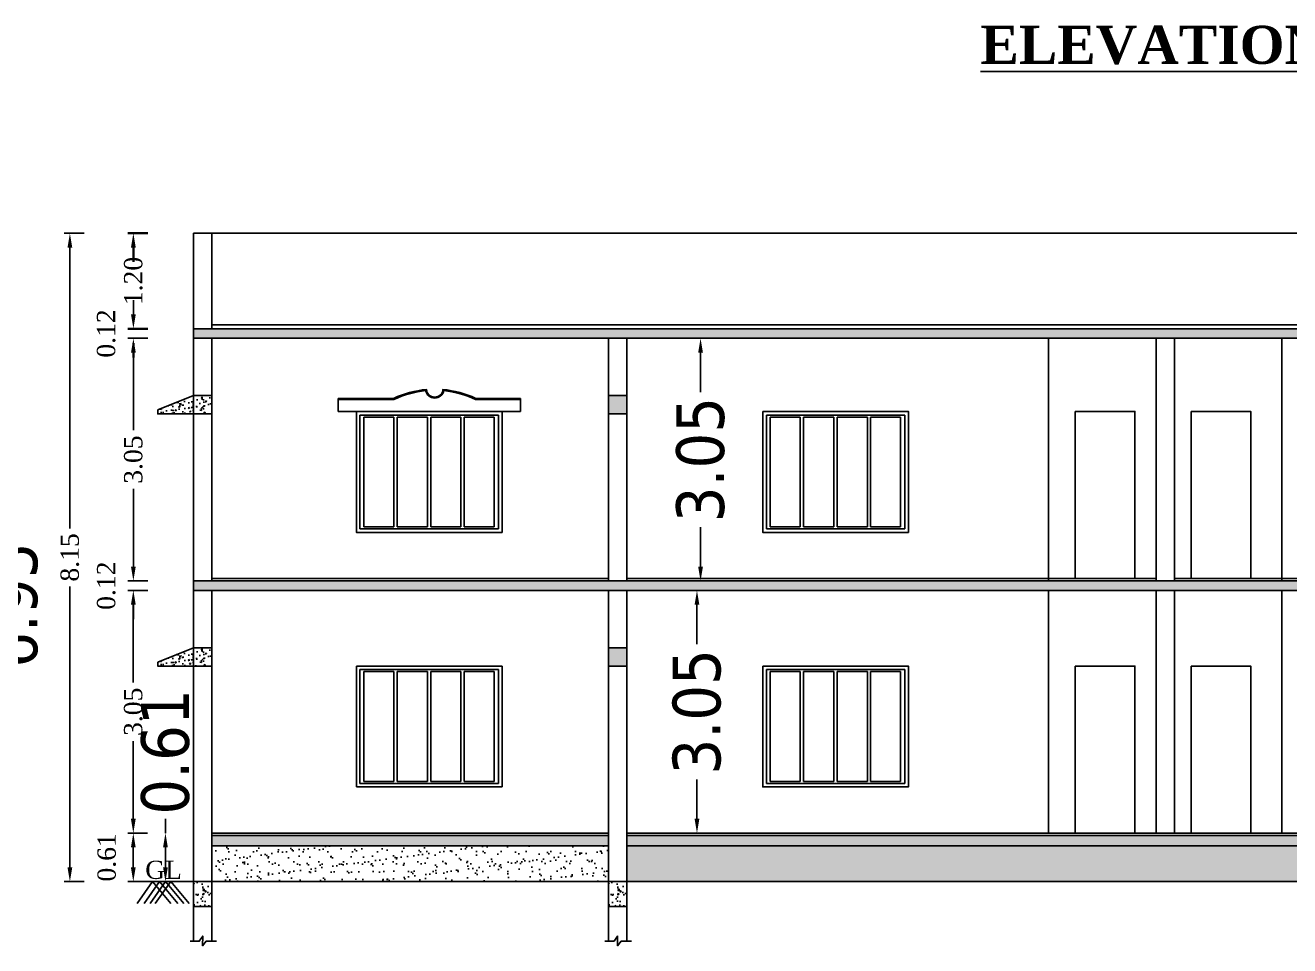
# Model space of a CAD drawing. Header units: metres. Extents: x 17422 to 45078, y -24482 to 1021.
# Drawn here: x 44939.5 to 44955.39, y -24420.69 to -24409.12 of the extents above; entities that cross this region are included whole.
import ezdxf

# ---------------------------------------------------------------- set-up
doc = ezdxf.new("R2010")
doc.units = ezdxf.units.M
doc.header["$MEASUREMENT"] = 0
doc.header["$PDMODE"] = 34
doc.linetypes.add('HIDDEN', pattern=[0.375, 0.25, -0.125])
for name, color, linetype in [('0 @ 1', 7, 'Continuous'), ('BLK_1_FLR_0_REGULAR_ROOM_1', 3, 'Continuous'), ('BLK_1_FLR_0_REGULAR_ROOM_1 @ 1', 3, 'Continuous'), ('BLK_1_FLR_1_REGULAR_ROOM_1', 3, 'Continuous'), ('BLK_1_FLR_1_REGULAR_ROOM_1 @ 1', 3, 'Continuous'), ('BLK_1_HT_OF_BLDG', 5, 'Continuous'), ('BLK_1_HT_OF_BLDG @ 1', 5, 'Continuous'), ('BLK_1_PLINTH_HEIGHT', 7, 'Continuous'), ('BLK_1_PLINTH_HEIGHT @ 1', 7, 'Continuous')]:
    doc.layers.add(name, color=color, linetype=linetype)
doc.styles.add('CODE', font='tahoma.ttf', dxfattribs={"height": 0.6})
doc.styles.add('plan9', font='times.ttf', dxfattribs={"height": 9})
doc.styles.get("Standard").update_dxf_attribs({"font": 'times.ttf', "height": 0.23})
doc.dimstyles.new('OUTER', dxfattribs={"dimscale": 0, "dimtxt": 0.3, "dimasz": 0.18, "dimexe": 0.18, "dimexo": 0.0625, "dimgap": 0.09, "dimtad": 0, "dimzin": 0, "dimdsep": 46, "dimtxsty": 'CODE', "dimcen": 0.09, "dimse1": 1, "dimse2": 1, "dimclrd": 256, "dimclrt": 6, "dimadec": 0, "dimazin": 0, "dimtfac": 1, "dimtofl": 0, "dimtmove": 0, "dimatfit": 3, "dimfxl": 0, "dimtolj": 1, "dimtzin": 0, "dimarcsym": 0})
pattern_1 = [(50, (-1726.51783, -844.85389), (0.182165655, -0.01593742975), [0.0190480727, -0.20952880006]), (355, (-1726.51783, -844.85389), (-0.03523927326, 0.19103747295), [0.0152384582, -0.16762304005]), (100.45144446, (-1726.50265, -844.85521), (0.1469263812, 0.17510004124), [0.01618837084, -0.1780720793]), (46.1842, (-1726.51783, -844.8031), (0.2710518732, -0.042037644), [0.0285721091, -0.3142932001]), (96.6356355, (-1726.49524, -844.8066), (0.2373801163, 0.2474010928), [0.02428257, -0.2671082693]), (351.184164, (-1726.51783, -844.8031), (0.2373801161, 0.2474010926), [0.0228576873, -0.2514345603]), (21, (-1726.49243, -844.81579), (0.15159905258, -0.10225485217), [0.0190480727, -0.20952880006]), (326, (-1726.49243, -844.81579), (0.06179584186, 0.18416947733), [0.0152384582, -0.16762304005]), (71.45144474, (-1726.4798, -844.82431), (0.2133948926, 0.08191462476), [0.01618837033, -0.1780720793]), (37.5, (-1726.51783, -844.853885), (0.00308829078, 0.08454648453), [0, -0.16559124562, 0, -0.17016278308, 0, -0.1682579758]), (7.5, (-1726.51783, -844.853885), (0.06681290244, 0.10017043966), [0, -0.09701818378, 0, -0.16178163107, 0, -0.06412851153]), (327.5, (-1726.57447, -844.853885), (0.13557718121, -0.00572835783), [0, -0.06349357577, 0, -0.19809995642, 0, -0.2628634037]), (317.5, (-1726.59986, -844.85389), (0.14811430094, 0.02542409312), [0, -0.0825416485, 0, -0.131558689, 0, -0.18667111278])]
pattern_2 = [(37.5, (-1726.51783, -844.85389), (-0.0062993358, 0.1926823769), [0, -0.152, 0, -0.17, 0, -0.1625]), (7.5, (-1726.51783, -844.85389), (0.1769776705, 0.2822146065), [0, -0.082, 0, -0.137, 0, -0.0525]), (327.5, (-1726.64083, -844.85389), (0.3114141862, 0.00056590535), [0, -0.05, 0, -0.18, 0, -0.235]), (317.5, (-1726.64083, -844.85389), (0.3006126605, 0.0877675565), [0, -0.025, 0, -0.118, 0, -0.135])]
pattern_3 = [(50, (-1726.51783, -841.68389), (0.182165655, -0.01593742975), [0.0190480727, -0.20952880006]), (355, (-1726.51783, -841.68389), (-0.03523927326, 0.19103747295), [0.0152384582, -0.16762304005]), (100.45144446, (-1726.50265, -841.68521), (0.1469263812, 0.17510004124), [0.01618837084, -0.1780720793]), (46.1842, (-1726.51783, -841.6331), (0.2710518732, -0.042037644), [0.0285721091, -0.3142932001]), (96.6356355, (-1726.49524, -841.6366), (0.2373801163, 0.2474010928), [0.02428257, -0.2671082693]), (351.184164, (-1726.51783, -841.6331), (0.2373801161, 0.2474010926), [0.0228576873, -0.2514345603]), (21, (-1726.49243, -841.64579), (0.15159905258, -0.10225485217), [0.0190480727, -0.20952880006]), (326, (-1726.49243, -841.64579), (0.06179584186, 0.18416947733), [0.0152384582, -0.16762304005]), (71.45144474, (-1726.4798, -841.65431), (0.2133948926, 0.08191462476), [0.01618837033, -0.1780720793]), (37.5, (-1726.51783, -841.683885), (0.00308829078, 0.08454648453), [0, -0.16559124562, 0, -0.17016278308, 0, -0.1682579758]), (7.5, (-1726.51783, -841.683885), (0.06681290244, 0.10017043966), [0, -0.09701818378, 0, -0.16178163107, 0, -0.06412851153]), (327.5, (-1726.57447, -841.683885), (0.13557718121, -0.00572835783), [0, -0.06349357577, 0, -0.19809995642, 0, -0.2628634037]), (317.5, (-1726.59986, -841.68389), (0.14811430094, 0.02542409312), [0, -0.0825416485, 0, -0.131558689, 0, -0.18667111278])]

# ---------------------------------------------------------------- blocks, each defined once
blk = doc.blocks.new('*D179')
at = {"color": 0, "linetype": 'HIDDEN', "lineweight": -2}
for p, q in [((44940.238, -24411.738), (44939.878, -24411.738)), ((44940.238, -24419.888), (44939.878, -24419.888))]:
    blk.add_line(p, q, dxfattribs=at)
at = {"color": 0, "lineweight": -2}
for p, q in [((44940.058, -24411.918), (44940.058, -24415.448)), ((44940.058, -24419.708), (44940.058, -24416.179))]:
    blk.add_line(p, q, dxfattribs=at)
at = {"color": 0, "lineweight": 30}
for points in [[(44940.028, -24411.918), (44940.088, -24411.918), (44940.058, -24411.738)], [(44940.028, -24419.708), (44940.088, -24419.708), (44940.058, -24419.888)]]:
    blk.add_solid(points, dxfattribs=at)
at = {"layer": 'Defpoints', "color": 0, "lineweight": 30}
for p in [(44941.613, -24411.738), (44940.058, -24419.888), (44941.613, -24419.888)]:
    blk.add_point(p, dxfattribs=at)
at = {"color": 0, "lineweight": 30, "insert": (44940.058, -24415.813), "char_height": 0.23, "attachment_point": 5, "rotation": 90}
blk.add_mtext('\\A1;8.15', dxfattribs=at)
blk = doc.blocks.new('*D180')
at = {"color": 0, "linetype": 'HIDDEN', "lineweight": -2}
for p, q in [((44941.035, -24419.278), (44940.675, -24419.278)), ((44941.035, -24419.888), (44940.675, -24419.888))]:
    blk.add_line(p, q, dxfattribs=at)
at = {"color": 0, "lineweight": -2}
blk.add_line((44940.855, -24419.458), (44940.855, -24419.708), dxfattribs=at)
at = {"color": 0, "lineweight": 30}
for points in [[(44940.825, -24419.458), (44940.885, -24419.458), (44940.855, -24419.278)], [(44940.825, -24419.708), (44940.885, -24419.708), (44940.855, -24419.888)]]:
    blk.add_solid(points, dxfattribs=at)
at = {"layer": 'Defpoints', "color": 0, "lineweight": 30}
for p in [(44941.843, -24419.278), (44940.855, -24419.888), (44941.843, -24419.888)]:
    blk.add_point(p, dxfattribs=at)
at = {"color": 0, "lineweight": 30, "insert": (44940.522, -24419.583), "char_height": 0.23, "attachment_point": 5, "rotation": 90}
blk.add_mtext('\\A1;0.61', dxfattribs=at)
blk = doc.blocks.new('*D181')
at = {"color": 0, "linetype": 'HIDDEN', "lineweight": -2}
for p, q in [((44941.035, -24416.228), (44940.675, -24416.228)), ((44941.035, -24419.278), (44940.675, -24419.278))]:
    blk.add_line(p, q, dxfattribs=at)
at = {"color": 0, "lineweight": -2}
for p, q in [((44940.855, -24416.408), (44940.855, -24417.384)), ((44940.855, -24419.098), (44940.855, -24418.122))]:
    blk.add_line(p, q, dxfattribs=at)
at = {"color": 0, "lineweight": 30}
for points in [[(44940.825, -24416.408), (44940.885, -24416.408), (44940.855, -24416.228)], [(44940.825, -24419.098), (44940.885, -24419.098), (44940.855, -24419.278)]]:
    blk.add_solid(points, dxfattribs=at)
at = {"layer": 'Defpoints', "color": 0, "lineweight": 30}
for p in [(44940.855, -24416.228), (44941.843, -24416.228), (44941.843, -24419.278)]:
    blk.add_point(p, dxfattribs=at)
at = {"color": 0, "lineweight": 30, "insert": (44940.855, -24417.753), "char_height": 0.23, "attachment_point": 5, "rotation": 90}
blk.add_mtext('\\A1;3.05', dxfattribs=at)
blk = doc.blocks.new('*D182')
at = {"color": 0, "lineweight": -2}
for p, q in [((44940.856, -24415.928), (44940.856, -24415.748)), ((44940.856, -24416.408), (44940.856, -24416.588))]:
    blk.add_line(p, q, dxfattribs=at)
at = {"color": 0, "linetype": 'HIDDEN', "lineweight": -2}
for p, q in [((44941.036, -24416.108), (44940.676, -24416.108)), ((44941.036, -24416.228), (44940.676, -24416.228))]:
    blk.add_line(p, q, dxfattribs=at)
at = {"color": 0, "lineweight": 30}
for points in [[(44940.826, -24415.928), (44940.886, -24415.928), (44940.856, -24416.108)], [(44940.826, -24416.408), (44940.886, -24416.408), (44940.856, -24416.228)]]:
    blk.add_solid(points, dxfattribs=at)
at = {"layer": 'Defpoints', "color": 0, "lineweight": 30}
for p in [(44940.856, -24416.108), (44941.613, -24416.108), (44941.613, -24416.228)]:
    blk.add_point(p, dxfattribs=at)
at = {"color": 0, "lineweight": 30, "insert": (44940.516, -24416.168), "char_height": 0.23, "attachment_point": 5, "rotation": 90}
blk.add_mtext('\\A1;0.12', dxfattribs=at)
blk = doc.blocks.new('*D171')
at = {"color": 0, "linetype": 'HIDDEN', "lineweight": -2}
for p, q in [((44941.036, -24413.058), (44940.676, -24413.058)), ((44941.036, -24416.108), (44940.676, -24416.108))]:
    blk.add_line(p, q, dxfattribs=at)
at = {"color": 0, "lineweight": -2}
for p, q in [((44940.856, -24413.238), (44940.856, -24414.214)), ((44940.856, -24415.928), (44940.856, -24414.952))]:
    blk.add_line(p, q, dxfattribs=at)
at = {"color": 0, "lineweight": 30}
for points in [[(44940.826, -24413.238), (44940.886, -24413.238), (44940.856, -24413.058)], [(44940.826, -24415.928), (44940.886, -24415.928), (44940.856, -24416.108)]]:
    blk.add_solid(points, dxfattribs=at)
at = {"layer": 'Defpoints', "color": 0, "lineweight": 30}
for p in [(44940.856, -24413.058), (44941.613, -24413.058), (44941.613, -24416.108)]:
    blk.add_point(p, dxfattribs=at)
at = {"color": 0, "lineweight": 30, "insert": (44940.856, -24414.583), "char_height": 0.23, "attachment_point": 5, "rotation": 90}
blk.add_mtext('\\A1;3.05', dxfattribs=at)
blk = doc.blocks.new('*D172')
at = {"color": 0, "lineweight": -2}
for p, q in [((44940.856, -24412.758), (44940.856, -24412.578)), ((44940.856, -24413.238), (44940.856, -24413.418))]:
    blk.add_line(p, q, dxfattribs=at)
at = {"color": 0, "linetype": 'HIDDEN', "lineweight": -2}
for p, q in [((44941.036, -24412.938), (44940.676, -24412.938)), ((44941.036, -24413.058), (44940.676, -24413.058))]:
    blk.add_line(p, q, dxfattribs=at)
at = {"color": 0, "lineweight": 30}
for points in [[(44940.826, -24412.758), (44940.886, -24412.758), (44940.856, -24412.938)], [(44940.826, -24413.238), (44940.886, -24413.238), (44940.856, -24413.058)]]:
    blk.add_solid(points, dxfattribs=at)
at = {"layer": 'Defpoints', "color": 0, "lineweight": 30}
for p in [(44940.856, -24412.938), (44941.613, -24412.938), (44941.613, -24413.058)]:
    blk.add_point(p, dxfattribs=at)
at = {"color": 0, "lineweight": 30, "insert": (44940.515, -24412.998), "char_height": 0.23, "attachment_point": 5, "rotation": 90}
blk.add_mtext('\\A1;0.12', dxfattribs=at)
blk = doc.blocks.new('*D196')
at = {"layer": 'BLK_1_PLINTH_HEIGHT', "lineweight": -2}
for p, q in [((44941.259, -24419.278), (44941.259, -24419.098)), ((44941.259, -24419.708), (44941.259, -24419.458))]:
    blk.add_line(p, q, dxfattribs=at)
at = {"layer": 'BLK_1_PLINTH_HEIGHT', "lineweight": 30}
for points in [[(44941.229, -24419.458), (44941.289, -24419.458), (44941.259, -24419.278)], [(44941.229, -24419.708), (44941.289, -24419.708), (44941.259, -24419.888)]]:
    blk.add_solid(points, dxfattribs=at)
at = {"layer": 'Defpoints', "color": 0, "lineweight": 30}
for p in [(44941.259, -24419.278), (44941.843, -24419.278), (44941.843, -24419.888)]:
    blk.add_point(p, dxfattribs=at)
at = {"layer": 'BLK_1_PLINTH_HEIGHT', "color": 6, "lineweight": 30, "insert": (44941.259, -24418.258), "char_height": 0.6, "attachment_point": 5, "rotation": 90, "style": 'CODE'}
blk.add_mtext('\\A1;0.61', dxfattribs=at)
blk = doc.blocks.new('*D197')
at = {"layer": 'BLK_1_HT_OF_BLDG', "lineweight": -2}
for p, q in [((44939.353, -24413.118), (44939.353, -24415.561)), ((44939.353, -24419.708), (44939.353, -24417.265))]:
    blk.add_line(p, q, dxfattribs=at)
at = {"layer": 'BLK_1_HT_OF_BLDG', "lineweight": 30}
for points in [[(44939.323, -24413.118), (44939.383, -24413.118), (44939.353, -24412.938)], [(44939.323, -24419.708), (44939.383, -24419.708), (44939.353, -24419.888)]]:
    blk.add_solid(points, dxfattribs=at)
at = {"layer": 'Defpoints', "color": 0, "lineweight": 30}
for p in [(44939.353, -24412.938), (44941.613, -24412.938), (44941.613, -24419.888)]:
    blk.add_point(p, dxfattribs=at)
at = {"layer": 'BLK_1_HT_OF_BLDG', "color": 6, "lineweight": 30, "insert": (44939.353, -24416.413), "char_height": 0.6, "attachment_point": 5, "rotation": 90, "style": 'CODE'}
blk.add_mtext('\\A1;6.95', dxfattribs=at)
blk = doc.blocks.new('*D198')
at = {"layer": 'BLK_1_FLR_0_REGULAR_ROOM_1', "lineweight": -2, "ltscale": 0.23}
for p, q in [((44947.939, -24416.408), (44947.939, -24416.904)), ((44947.939, -24419.098), (44947.939, -24418.603))]:
    blk.add_line(p, q, dxfattribs=at)
at = {"layer": 'BLK_1_FLR_0_REGULAR_ROOM_1', "lineweight": 30, "ltscale": 0.23}
for points in [[(44947.909, -24416.408), (44947.969, -24416.408), (44947.939, -24416.228)], [(44947.909, -24419.098), (44947.969, -24419.098), (44947.939, -24419.278)]]:
    blk.add_solid(points, dxfattribs=at)
at = {"layer": 'Defpoints', "color": 0, "lineweight": 30, "ltscale": 0.23}
for p in [(44947.796, -24416.228), (44947.796, -24419.278), (44947.939, -24419.278)]:
    blk.add_point(p, dxfattribs=at)
at = {"layer": 'BLK_1_FLR_0_REGULAR_ROOM_1', "color": 6, "lineweight": 0, "ltscale": 0.23, "insert": (44947.939, -24417.753), "char_height": 0.6, "attachment_point": 5, "rotation": 90, "style": 'CODE'}
blk.add_mtext('\\A1;3.05', dxfattribs=at)
blk = doc.blocks.new('*D199')
at = {"layer": 'BLK_1_FLR_1_REGULAR_ROOM_1', "lineweight": -2, "ltscale": 0.23}
for p, q in [((44947.984, -24413.238), (44947.984, -24413.734)), ((44947.984, -24415.928), (44947.984, -24415.433))]:
    blk.add_line(p, q, dxfattribs=at)
at = {"layer": 'BLK_1_FLR_1_REGULAR_ROOM_1', "lineweight": 30, "ltscale": 0.23}
for points in [[(44947.954, -24413.238), (44948.014, -24413.238), (44947.984, -24413.058)], [(44947.954, -24415.928), (44948.014, -24415.928), (44947.984, -24416.108)]]:
    blk.add_solid(points, dxfattribs=at)
at = {"layer": 'Defpoints', "color": 0, "lineweight": 30, "ltscale": 0.23}
for p in [(44947.984, -24413.058), (44947.984, -24416.108), (44947.984, -24416.108)]:
    blk.add_point(p, dxfattribs=at)
at = {"layer": 'BLK_1_FLR_1_REGULAR_ROOM_1', "color": 6, "lineweight": 0, "ltscale": 0.23, "insert": (44947.984, -24414.583), "char_height": 0.6, "attachment_point": 5, "rotation": 90, "style": 'CODE'}
blk.add_mtext('\\A1;3.05', dxfattribs=at)

msp = doc.modelspace()

# ---------------------------------------------------------------- hatches: boundary and pattern name
at = {"ltscale": 0.23}
h = msp.add_hatch(dxfattribs=at)
h.set_pattern_fill('AR-CONC', color=256, scale=0.025397, style=0)
h.set_pattern_definition(pattern_3)
h.paths.add_polyline_path([(44966.03353, -24412.93831), (44941.6131, -24412.93831), (44941.6131, -24413.05831), (44966.03353, -24413.05831)])
h = msp.add_hatch(dxfattribs=at)
h.set_pattern_fill('AR-CONC', color=256, scale=0.025397, style=0)
h.set_pattern_definition(pattern_3)
h.paths.add_polyline_path([(44941.1631, -24413.95831), (44941.6131, -24413.77831), (44941.6131, -24414.00831), (44941.1631, -24414.00831)])
h = msp.add_hatch(dxfattribs=at)
h.set_pattern_fill('AR-CONC', color=256, scale=0.025397, style=0)
h.set_pattern_definition(pattern_3)
h.paths.add_polyline_path([(44941.8431, -24413.77831), (44941.6131, -24413.77831), (44941.6131, -24414.00831), (44941.8431, -24414.00831)])
h = msp.add_hatch(dxfattribs=at)
h.set_pattern_fill('AR-CONC', color=256, scale=0.025397, style=0)
h.set_pattern_definition(pattern_3)
h.paths.add_polyline_path([(44947.05821, -24413.77831), (44946.82821, -24413.77831), (44946.82821, -24414.00831), (44947.05821, -24414.00831)])
h.paths.add_polyline_path([(44960.81842, -24413.77831), (44960.58842, -24413.77831), (44960.58842, -24414.00831), (44960.81842, -24414.00831)])
h.paths.add_polyline_path([(44966.03353, -24413.77831), (44965.80353, -24413.77831), (44965.80353, -24414.00831), (44966.03353, -24414.00831)])
h = msp.add_hatch(dxfattribs=at)
h.set_pattern_fill('AR-CONC', color=256, scale=0.025397, style=0)
h.set_pattern_definition(pattern_1)
h.paths.add_polyline_path([(44966.03353, -24416.10831), (44941.6131, -24416.10831), (44941.6131, -24416.22831), (44966.03353, -24416.22831)])
h = msp.add_hatch(dxfattribs=at)
h.set_pattern_fill('AR-CONC', color=256, scale=0.025397, style=0)
h.set_pattern_definition(pattern_1)
h.paths.add_polyline_path([(44941.1631, -24417.12831), (44941.6131, -24416.94831), (44941.6131, -24417.17831), (44941.1631, -24417.17831)])
h = msp.add_hatch(dxfattribs=at)
h.set_pattern_fill('AR-CONC', color=256, scale=0.025397, style=0)
h.set_pattern_definition(pattern_1)
h.paths.add_polyline_path([(44941.8431, -24416.94831), (44941.6131, -24416.94831), (44941.6131, -24417.17831), (44941.8431, -24417.17831)])
h = msp.add_hatch(dxfattribs=at)
h.set_pattern_fill('AR-CONC', color=256, scale=0.025397, style=0)
h.set_pattern_definition(pattern_1)
h.paths.add_polyline_path([(44947.05821, -24416.94831), (44946.82821, -24416.94831), (44946.82821, -24417.17831), (44947.05821, -24417.17831)])
h.paths.add_polyline_path([(44960.81842, -24416.94831), (44960.58842, -24416.94831), (44960.58842, -24417.17831), (44960.81842, -24417.17831)])
h.paths.add_polyline_path([(44966.03353, -24416.94831), (44965.80353, -24416.94831), (44965.80353, -24417.17831), (44966.03353, -24417.17831)])
h = msp.add_hatch(dxfattribs=at)
h.set_pattern_fill('AR-CONC', color=256, scale=0.025397, style=0)
h.set_pattern_definition(pattern_1)
h.paths.add_polyline_path([(44946.82821, -24419.30831), (44941.8431, -24419.30831), (44941.8431, -24419.43831), (44946.82821, -24419.43831)])
h = msp.add_hatch(dxfattribs=at)
h.set_pattern_fill('AR-CONC', color=256, scale=0.025397, style=0)
h.set_pattern_definition(pattern_1)
h.paths.add_polyline_path([(44953.5748, -24419.30831), (44947.05821, -24419.30831), (44947.05821, -24419.43831), (44953.5748, -24419.43831)])
h = msp.add_hatch(dxfattribs=at)
h.set_pattern_fill('AR-CONC', color=256, scale=0.025397, style=0)
h.set_pattern_definition(pattern_1)
h.paths.add_polyline_path([(44960.58842, -24419.30831), (44953.5748, -24419.30831), (44953.5748, -24419.43831), (44960.58842, -24419.43831)])
h = msp.add_hatch()
h.set_pattern_fill('AR-SAND', color=256, scale=0.1, style=0)
h.set_pattern_definition(pattern_2)
h.paths.add_polyline_path([(44946.82821, -24419.88831), (44946.82821, -24419.43831), (44941.8431, -24419.43831), (44941.8431, -24419.88831)])
h = msp.add_hatch()
h.set_pattern_fill('AR-SAND', color=256, scale=0.1, style=0)
h.set_pattern_definition(pattern_2)
h.paths.add_polyline_path([(44960.58842, -24419.88831), (44960.58842, -24419.43831), (44947.05821, -24419.43831), (44947.05821, -24419.88831)])
h = msp.add_hatch(dxfattribs=at)
h.set_pattern_fill('AR-CONC', color=256, scale=0.025397, style=0)
h.set_pattern_definition([(50, (44941.72739, -24420.04951), (0.18217, -0.01594), [0.01905, -0.20953]), (355, (44941.72739, -24420.04951), (-0.03524, 0.19104), [0.01524, -0.16762]), (100.45, (44941.74257, -24420.05084), (0.14693, 0.1751), [0.01619, -0.17807]), (46.18, (44941.72739, -24419.99872), (0.27105, -0.04204), [0.02857, -0.31429]), (96.64, (44941.74998, -24420.00222), (0.23738, 0.2474), [0.02428, -0.26711]), (351.18, (44941.7274, -24419.99872), (0.23738, 0.2474), [0.02286, -0.25143]), (21, (44941.75279, -24420.01142), (0.1516, -0.102255), [0.01905, -0.20953]), (326, (44941.75279, -24420.01142), (0.0618, 0.18417), [0.01524, -0.16762]), (71.45, (44941.76542, -24420.01994), (0.2134, 0.08191), [0.01619, -0.17807]), (37.5, (44941.72739, -24420.04951), (0.003088, 0.084546), [0, -0.165591, 0, -0.170163, 0, -0.168258]), (7.5, (44941.72739, -24420.04951), (0.066813, 0.10017), [0, -0.097018, 0, -0.161782, 0, -0.064129]), (327.5, (44941.67075, -24420.04951), (0.135577, -0.005728), [0, -0.063494, 0, -0.1981, 0, -0.262863]), (317.5, (44941.64535, -24420.04951), (0.148114, 0.025424), [0, -0.082542, 0, -0.131559, 0, -0.18667])])
h.paths.add_polyline_path([(44941.84168, -24419.89713), (44941.6131, -24419.89713), (44941.6131, -24420.20189), (44941.84168, -24420.2019)])
h = msp.add_hatch(dxfattribs=at)
h.set_pattern_fill('AR-CONC', color=256, scale=0.025397, style=0)
h.set_pattern_definition([(50, (44946.9425, -24420.04951), (0.18217, -0.01594), [0.01905, -0.20953]), (355, (44946.9425, -24420.04951), (-0.03524, 0.19104), [0.01524, -0.16762]), (100.45, (44946.95768, -24420.05084), (0.14693, 0.1751), [0.01619, -0.17807]), (46.18, (44946.9425, -24419.99872), (0.27105, -0.04204), [0.02857, -0.31429]), (96.64, (44946.96508, -24420.00222), (0.23738, 0.2474), [0.02428, -0.26711]), (351.18, (44946.9425, -24419.99872), (0.23738, 0.2474), [0.02286, -0.25143]), (21, (44946.96789, -24420.01142), (0.1516, -0.102255), [0.01905, -0.20953]), (326, (44946.9679, -24420.01142), (0.0618, 0.18417), [0.01524, -0.16762]), (71.45, (44946.98053, -24420.01994), (0.2134, 0.08191), [0.01619, -0.17807]), (37.5, (44946.942495, -24420.04951), (0.003088, 0.084546), [0, -0.165591, 0, -0.170163, 0, -0.168258]), (7.5, (44946.942495, -24420.04951), (0.066813, 0.10017), [0, -0.097018, 0, -0.161782, 0, -0.064129]), (327.5, (44946.88586, -24420.04951), (0.135577, -0.005728), [0, -0.063494, 0, -0.1981, 0, -0.262863]), (317.5, (44946.86046, -24420.04951), (0.148114, 0.025424), [0, -0.082542, 0, -0.131559, 0, -0.18667])])
h.paths.add_polyline_path([(44947.05678, -24419.89713), (44946.82821, -24419.89713), (44946.82821, -24420.20189), (44947.05678, -24420.2019)])

# ---------------------------------------------------------------- linework, layer by layer
at = {"linetype": 'HIDDEN', "lineweight": 30}
for p, q in [((44941.03593, -24411.73831), (44940.67593, -24411.73831)), ((44941.03593, -24412.93831), (44940.67593, -24412.93831))]:
    msp.add_line(p, q, dxfattribs=at)
at = {"ltscale": 0.23}
for p, q in [((44941.6131, -24411.73831), (44941.6131, -24420.63651)), ((44941.6131, -24411.73831), (44966.03353, -24411.73831)), ((44941.8431, -24411.73831), (44941.8431, -24412.93831)), ((44941.6131, -24412.93831), (44966.03353, -24412.93831)), ((44941.8431, -24412.88831), (44965.80353, -24412.88831)), ((44941.6131, -24413.05831), (44966.03353, -24413.05831)), ((44941.8431, -24413.05831), (44941.8431, -24416.10831)), ((44946.82821, -24413.05831), (44946.82821, -24416.10831)), ((44947.05821, -24413.05831), (44947.05821, -24416.10831)), ((44952.35831, -24413.05831), (44952.35831, -24416.10831)), ((44953.70831, -24413.05831), (44953.70831, -24416.10831)), ((44953.93831, -24413.05831), (44953.93831, -24416.10831)), ((44955.28831, -24413.05831), (44955.28831, -24416.10831)), ((44941.8431, -24413.77831), (44941.6131, -24413.77831)), ((44947.05821, -24413.77831), (44946.82821, -24413.77831)), ((44943.4292, -24413.97831), (44943.4292, -24413.81319)), ((44945.15549, -24413.8259), (44945.7192, -24413.8259)), ((44945.7192, -24413.97831), (44945.7192, -24413.81319)), ((44941.8431, -24414.00831), (44941.6131, -24414.00831)), ((44945.4892, -24413.97831), (44943.6592, -24413.97831)), ((44943.6592, -24413.97831), (44943.6592, -24415.49831)), ((44945.44445, -24414.02307), (44943.70395, -24414.02307)), ((44943.70395, -24414.02307), (44943.70395, -24415.45356)), ((44943.75212, -24415.42811), (44943.75212, -24414.04852)), ((44943.75212, -24414.04852), (44944.13029, -24414.04852)), ((44944.13029, -24414.04852), (44944.13029, -24415.42811)), ((44944.17248, -24415.42811), (44944.17248, -24414.04852)), ((44944.17248, -24414.04852), (44944.55066, -24414.04852)), ((44944.55066, -24414.04852), (44944.55066, -24415.42811)), ((44944.97338, -24414.04852), (44944.59521, -24414.04852)), ((44944.59521, -24414.04852), (44944.59521, -24415.42811)), ((44944.97338, -24415.42811), (44944.97338, -24414.04852)), ((44945.39183, -24414.04852), (44945.01365, -24414.04852)), ((44945.01365, -24414.04852), (44945.01365, -24415.42811)), ((44945.39183, -24415.42811), (44945.39183, -24414.04852)), ((44945.44445, -24415.45356), (44945.44445, -24414.02307)), ((44945.4892, -24415.49831), (44945.4892, -24413.97831)), ((44947.05821, -24414.00831), (44946.82821, -24414.00831)), ((44950.59604, -24413.97831), (44948.76604, -24413.97831)), ((44948.76604, -24413.97831), (44948.76604, -24415.49831)), ((44950.55129, -24414.02307), (44948.8108, -24414.02307)), ((44948.8108, -24414.02307), (44948.8108, -24415.45356)), ((44948.85896, -24415.42811), (44948.85896, -24414.04852)), ((44948.85896, -24414.04852), (44949.23713, -24414.04852)), ((44949.23713, -24414.04852), (44949.23713, -24415.42811)), ((44949.27932, -24415.42811), (44949.27932, -24414.04852)), ((44949.27932, -24414.04852), (44949.6575, -24414.04852)), ((44949.6575, -24414.04852), (44949.6575, -24415.42811)), ((44950.08022, -24414.04852), (44949.70205, -24414.04852)), ((44949.70205, -24414.04852), (44949.70205, -24415.42811)), ((44950.08022, -24415.42811), (44950.08022, -24414.04852)), ((44950.49867, -24414.04852), (44950.1205, -24414.04852)), ((44950.1205, -24414.04852), (44950.1205, -24415.42811)), ((44950.49867, -24415.42811), (44950.49867, -24414.04852)), ((44950.55129, -24415.45356), (44950.55129, -24414.02307)), ((44950.59604, -24415.49831), (44950.59604, -24413.97831)), ((44943.6592, -24415.49831), (44945.4892, -24415.49831)), ((44943.70395, -24415.45356), (44945.44445, -24415.45356)), ((44944.13029, -24415.42811), (44943.75212, -24415.42811)), ((44944.55066, -24415.42811), (44944.17248, -24415.42811)), ((44944.59521, -24415.42811), (44944.97338, -24415.42811)), ((44945.01365, -24415.42811), (44945.39183, -24415.42811)), ((44948.76604, -24415.49831), (44950.59604, -24415.49831)), ((44948.8108, -24415.45356), (44950.55129, -24415.45356)), ((44949.23713, -24415.42811), (44948.85896, -24415.42811)), ((44949.6575, -24415.42811), (44949.27932, -24415.42811)), ((44949.70205, -24415.42811), (44950.08022, -24415.42811)), ((44950.1205, -24415.42811), (44950.49867, -24415.42811)), ((44941.6131, -24416.10831), (44946.82821, -24416.10831)), ((44941.8431, -24416.07831), (44946.82821, -24416.07831)), ((44946.82821, -24416.10831), (44966.03353, -24416.10831)), ((44947.05821, -24416.07831), (44953.70831, -24416.07831)), ((44953.93831, -24416.07831), (44960.58842, -24416.07831)), ((44941.6131, -24416.22831), (44946.82821, -24416.22831)), ((44941.8431, -24416.22831), (44941.8431, -24420.63651)), ((44946.82821, -24416.22831), (44966.03353, -24416.22831)), ((44946.82821, -24416.22831), (44946.82821, -24420.63651)), ((44947.05821, -24416.22831), (44947.05821, -24420.63651)), ((44952.35831, -24416.22831), (44952.35831, -24419.28831)), ((44953.70831, -24416.22831), (44953.70831, -24419.27831)), ((44953.93831, -24416.22831), (44953.93831, -24419.27831)), ((44955.28831, -24416.22831), (44955.28831, -24419.28831)), ((44941.8431, -24416.94831), (44941.6131, -24416.94831)), ((44947.05821, -24416.94831), (44946.82821, -24416.94831)), ((44941.8431, -24417.17831), (44941.6131, -24417.17831)), ((44945.4892, -24417.17831), (44943.6592, -24417.17831)), ((44943.6592, -24417.17831), (44943.6592, -24418.69831)), ((44945.44445, -24417.22307), (44943.70395, -24417.22307)), ((44943.70395, -24417.22307), (44943.70395, -24418.65356)), ((44943.75212, -24418.62811), (44943.75212, -24417.24852)), ((44943.75212, -24417.24852), (44944.13029, -24417.24852)), ((44944.13029, -24417.24852), (44944.13029, -24418.62811)), ((44944.17248, -24418.62811), (44944.17248, -24417.24852)), ((44944.17248, -24417.24852), (44944.55066, -24417.24852)), ((44944.55066, -24417.24852), (44944.55066, -24418.62811)), ((44944.97338, -24417.24852), (44944.59521, -24417.24852)), ((44944.59521, -24417.24852), (44944.59521, -24418.62811)), ((44944.97338, -24418.62811), (44944.97338, -24417.24852)), ((44945.39183, -24417.24852), (44945.01365, -24417.24852)), ((44945.01365, -24417.24852), (44945.01365, -24418.62811)), ((44945.39183, -24418.62811), (44945.39183, -24417.24852)), ((44945.44445, -24418.65356), (44945.44445, -24417.22307)), ((44945.4892, -24418.69831), (44945.4892, -24417.17831)), ((44947.05821, -24417.17831), (44946.82821, -24417.17831)), ((44950.59604, -24417.17831), (44948.76604, -24417.17831)), ((44948.76604, -24417.17831), (44948.76604, -24418.69831)), ((44950.55129, -24417.22307), (44948.8108, -24417.22307)), ((44948.8108, -24417.22307), (44948.8108, -24418.65356)), ((44948.85896, -24418.62811), (44948.85896, -24417.24852)), ((44948.85896, -24417.24852), (44949.23713, -24417.24852)), ((44949.23713, -24417.24852), (44949.23713, -24418.62811)), ((44949.27932, -24418.62811), (44949.27932, -24417.24852)), ((44949.27932, -24417.24852), (44949.6575, -24417.24852)), ((44949.6575, -24417.24852), (44949.6575, -24418.62811)), ((44950.08022, -24417.24852), (44949.70205, -24417.24852)), ((44949.70205, -24417.24852), (44949.70205, -24418.62811)), ((44950.08022, -24418.62811), (44950.08022, -24417.24852)), ((44950.49867, -24417.24852), (44950.1205, -24417.24852)), ((44950.1205, -24417.24852), (44950.1205, -24418.62811)), ((44950.49867, -24418.62811), (44950.49867, -24417.24852)), ((44950.55129, -24418.65356), (44950.55129, -24417.22307)), ((44950.59604, -24418.69831), (44950.59604, -24417.17831)), ((44943.6592, -24418.69831), (44945.4892, -24418.69831)), ((44943.70395, -24418.65356), (44945.44445, -24418.65356)), ((44944.13029, -24418.62811), (44943.75212, -24418.62811)), ((44944.55066, -24418.62811), (44944.17248, -24418.62811)), ((44944.59521, -24418.62811), (44944.97338, -24418.62811)), ((44945.01365, -24418.62811), (44945.39183, -24418.62811)), ((44948.76604, -24418.69831), (44950.59604, -24418.69831)), ((44948.8108, -24418.65356), (44950.55129, -24418.65356)), ((44949.23713, -24418.62811), (44948.85896, -24418.62811)), ((44949.6575, -24418.62811), (44949.27932, -24418.62811)), ((44949.70205, -24418.62811), (44950.08022, -24418.62811)), ((44950.1205, -24418.62811), (44950.49867, -24418.62811)), ((44941.8431, -24419.27831), (44946.82821, -24419.27831)), ((44941.8431, -24419.30831), (44946.82821, -24419.30831)), ((44947.05821, -24419.27831), (44960.58842, -24419.27831)), ((44947.05821, -24419.30831), (44960.58842, -24419.30831)), ((44941.8431, -24419.43831), (44946.82821, -24419.43831)), ((44947.05821, -24419.43831), (44960.58842, -24419.43831)), ((44940.7984, -24419.88831), (44967.53677, -24419.88831)), ((44941.84168, -24420.2019), (44941.6131, -24420.20189)), ((44947.05678, -24420.2019), (44946.82821, -24420.20189))]:
    msp.add_line(p, q, dxfattribs=at)
at = {"lineweight": 30}
for p, q in [((44940.85593, -24411.91831), (44940.85593, -24412.09831)), ((44940.85593, -24413.11831), (44940.85593, -24413.29831))]:
    msp.add_line(p, q, dxfattribs=at)
for p, q in [((44941.09696, -24419.88831), (44940.90272, -24420.16434)), ((44941.18447, -24419.88831), (44940.99023, -24420.16434)), ((44941.26112, -24419.88831), (44941.06688, -24420.16434)), ((44941.32658, -24420.16434), (44941.09696, -24419.88831)), ((44941.32556, -24419.88831), (44941.13132, -24420.16434)), ((44941.41409, -24420.16434), (44941.18447, -24419.88831)), ((44941.49074, -24420.16434), (44941.26112, -24419.88831)), ((44941.55518, -24420.16434), (44941.32556, -24419.88831))]:
    msp.add_line(p, q)
at = {"ltscale": 0.23}
for points in [[(44941.6131, -24413.77831), (44941.1631, -24413.95831)], [(44941.6131, -24414.00831), (44941.1631, -24414.00831), (44941.1631, -24413.95831)], [(44945.7192, -24413.97832), (44943.4292, -24413.97831)], [(44941.6131, -24416.94831), (44941.1631, -24417.12831)], [(44941.6131, -24417.17831), (44941.1631, -24417.17831), (44941.1631, -24417.12831)], [(44941.6131, -24420.20189), (44941.84168, -24420.2019)], [(44946.82821, -24420.20189), (44947.05678, -24420.2019)], [(44941.56776, -24420.63651), (44941.68312, -24420.63651), (44941.72698, -24420.5727), (44941.72656, -24420.69359), (44941.76935, -24420.63651), (44941.89964, -24420.63651)], [(44946.78286, -24420.63651), (44946.89823, -24420.63651), (44946.94209, -24420.5727), (44946.94167, -24420.69359), (44946.98446, -24420.63651), (44947.11474, -24420.63651)]]:
    msp.add_lwpolyline(points, dxfattribs=at)
for points in [[(44943.4292, -24413.81319), (44944.12639, -24413.8132, -0.08040958), (44944.53887, -24413.70117, 0.92732519), (44944.74694, -24413.70117, -0.08040958), (44945.15942, -24413.8132), (44945.7192, -24413.8132)], [(44943.4292, -24413.82589), (44944.13032, -24413.8259, -0.07699573), (44944.52805, -24413.71578, 0.82331438), (44944.75776, -24413.71578, -0.07699573), (44945.15549, -24413.8259)]]:
    msp.add_lwpolyline(points, format="xyb", dxfattribs=at)
for points in [[(44943.6592, -24413.97831), (44945.4892, -24413.97831), (44945.4892, -24415.49831), (44943.6592, -24415.49831)], [(44948.76604, -24413.97831), (44950.59604, -24413.97831), (44950.59604, -24415.49831), (44948.76604, -24415.49831)], [(44952.6934, -24413.97831), (44953.4434, -24413.97831), (44953.4434, -24416.07831), (44952.6934, -24416.07831)], [(44954.14905, -24413.97831), (44954.89905, -24413.97831), (44954.89905, -24416.07831), (44954.14905, -24416.07831)], [(44948.76604, -24417.17831), (44950.59604, -24417.17831), (44950.59604, -24418.69831), (44948.76604, -24418.69831)], [(44952.6934, -24417.17831), (44953.4434, -24417.17831), (44953.4434, -24419.27831), (44952.6934, -24419.27831)], [(44954.14905, -24417.17831), (44954.89905, -24417.17831), (44954.89905, -24419.27831), (44954.14905, -24419.27831)]]:
    msp.add_lwpolyline(points, close=True, dxfattribs=at)
at = {"lineweight": 30}
msp.add_solid([(44940.82593, -24411.91831), (44940.88593, -24411.91831), (44940.85593, -24411.73831)], dxfattribs=at)

# ---------------------------------------------------------------- texts
at = {"style": 'plan9'}
msp.add_text('GL', height=0.228577, dxfattribs=at).set_placement((44941.00507, -24419.85398))
at = {"insert": (44951.50178, -24409.1292), "char_height": 0.3549699, "width": 15.1247797, "attachment_point": 1, "style": 'plan9'}
msp.add_mtext('\\pt1.06491;{\\fTimes New Roman|b1|i0|c0|p18;\\H1.35x;\\LELEVATION}', dxfattribs=at)
at = {"lineweight": 30, "insert": (44940.85593, -24412.33831), "char_height": 0.23, "attachment_point": 5, "rotation": 90}
msp.add_mtext('\\A1;1.20', dxfattribs=at)

# ---------------------------------------------------------------- dimensions: what is measured, and where the dimension line sits
at = {"layer": '0 @ 1', "lineweight": 30}
for base, p1, p2, angle, override, picture, middle in [((44940.05831, -24419.88831), (44941.6131, -24411.73831), (44941.6131, -24419.88831), 270, {"dimscale": 1, "dimtxt": 0.23, "dimtxsty": 'Standard', "dimse1": 0, "dimse2": 0, "dimclrd": 0, "dimclrt": 0, "dimtix": 0, "dimtofl": 0, "dimtmove": 0, "dimatfit": 3, "dimfxl": 0.18, "dimarcsym": 2}, '*D179', (44940.05831, -24415.81331)), ((44940.85593, -24412.93831), (44941.6131, -24413.05831), (44941.6131, -24412.93831), 90, {"dimscale": 1, "dimtxt": 0.23, "dimtxsty": 'Standard', "dimse1": 0, "dimse2": 0, "dimclrd": 0, "dimclrt": 0, "dimtix": 0, "dimtofl": 0, "dimtmove": 2, "dimatfit": 3, "dimfxl": 0.18, "dimarcsym": 2}, '*D172', (44940.515, -24412.99831)), ((44940.85593, -24416.10831), (44941.6131, -24416.22831), (44941.6131, -24416.10831), 90, {"dimscale": 1, "dimtxt": 0.23, "dimtxsty": 'Standard', "dimse1": 0, "dimse2": 0, "dimclrd": 0, "dimclrt": 0, "dimtix": 0, "dimtofl": 0, "dimtmove": 2, "dimatfit": 3, "dimfxl": 0.18, "dimarcsym": 2}, '*D182', (44940.51566, -24416.16831)), ((44940.8549, -24419.88831), (44941.8431, -24419.27831), (44941.8431, -24419.88831), 270, {"dimscale": 1, "dimtxt": 0.23, "dimtxsty": 'Standard', "dimse1": 0, "dimse2": 0, "dimclrd": 0, "dimclrt": 0, "dimtix": 0, "dimtofl": 0, "dimtmove": 2, "dimatfit": 3, "dimfxl": 0.18, "dimarcsym": 2}, '*D180', (44940.52181, -24419.58331))]:
    dim = msp.add_linear_dim(base=base, p1=p1, p2=p2, angle=angle, dimstyle='OUTER', override=override, dxfattribs=at)
    dim.commit()
    dim.dimension.update_dxf_attribs({"geometry": picture, "text_midpoint": middle, "dimtype": 129})
for p1, p2, distance, picture, middle in [((44941.6131, -24416.10831), (44941.6131, -24413.05831), 0.75717, '*D171', (44940.85593, -24414.58331)), ((44941.8431, -24419.27831), (44941.8431, -24416.22831), 0.9882, '*D181', (44940.8549, -24417.75331))]:
    dim = msp.add_aligned_dim(p1=p1, p2=p2, distance=distance, dimstyle='OUTER', override={"dimscale": 1, "dimtxt": 0.23, "dimtxsty": 'Standard', "dimse1": 0, "dimse2": 0, "dimclrd": 0, "dimclrt": 0, "dimtix": 0, "dimtofl": 0, "dimtmove": 0, "dimatfit": 3, "dimfxl": 0.18, "dimarcsym": 2}, dxfattribs=at)
    dim.commit()
    dim.dimension.update_dxf_attribs({"geometry": picture, "text_midpoint": middle})
at = {"layer": 'BLK_1_FLR_0_REGULAR_ROOM_1 @ 1', "color": 2, "lineweight": 0, "ltscale": 0.23}
dim = msp.add_aligned_dim(p1=(44947.79552, -24416.22831), p2=(44947.79552, -24419.27831), distance=0.14387, dimstyle='OUTER', override={"dimscale": 1, "dimtix": 0, "dimtofl": 0, "dimtmove": 0, "dimatfit": 3}, dxfattribs=at)
dim.commit()
dim.dimension.update_dxf_attribs({"geometry": '*D198', "text_midpoint": (44947.93939, -24417.75331)})
at = {"layer": 'BLK_1_FLR_1_REGULAR_ROOM_1 @ 1', "color": 2, "lineweight": 0, "ltscale": 0.23}
dim = msp.add_aligned_dim(p1=(44947.98422, -24413.05831), p2=(44947.98422, -24416.10831), distance=0, dimstyle='OUTER', override={"dimscale": 1, "dimtix": 0, "dimtofl": 0, "dimtmove": 0, "dimatfit": 3}, dxfattribs=at)
dim.commit()
dim.dimension.update_dxf_attribs({"geometry": '*D199', "text_midpoint": (44947.98422, -24414.58331)})
at = {"layer": 'BLK_1_HT_OF_BLDG @ 1', "color": 5, "lineweight": 30}
dim = msp.add_aligned_dim(p1=(44941.6131, -24419.88831), p2=(44941.6131, -24412.93831), distance=2.2605, dimstyle='OUTER', override={"dimscale": 1, "dimtix": 0, "dimtofl": 0, "dimtmove": 0, "dimatfit": 3}, dxfattribs=at)
dim.commit()
dim.dimension.update_dxf_attribs({"geometry": '*D197', "text_midpoint": (44939.3526, -24416.41331)})
at = {"layer": 'BLK_1_PLINTH_HEIGHT @ 1', "color": 7, "lineweight": 30}
dim = msp.add_aligned_dim(p1=(44941.8431, -24419.88831), p2=(44941.8431, -24419.27831), distance=0.5837, dimstyle='OUTER', override={"dimscale": 1, "dimtix": 0, "dimtofl": 0, "dimtmove": 0, "dimatfit": 3}, dxfattribs=at)
dim.commit()
dim.dimension.update_dxf_attribs({"geometry": '*D196', "text_midpoint": (44941.2594, -24418.25781)})

doc.saveas('drawing.dxf')
